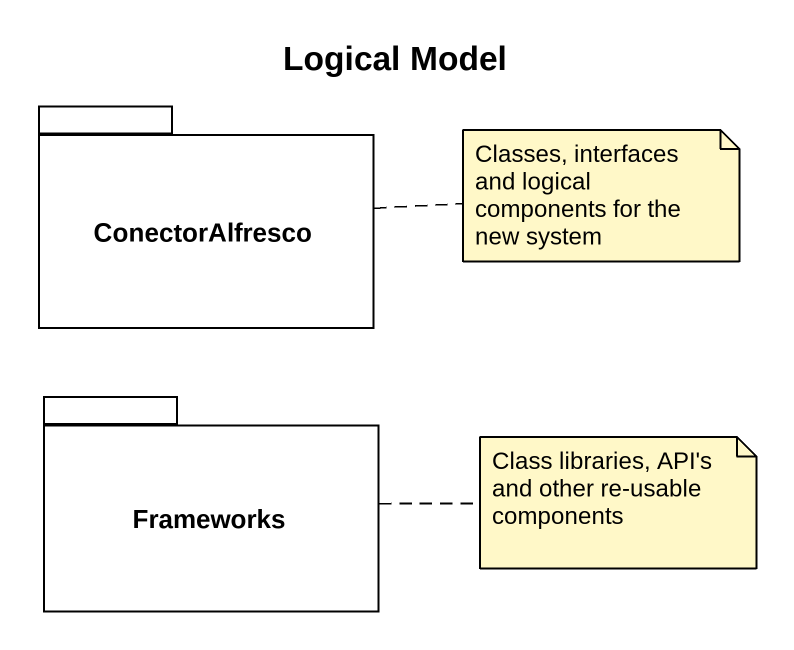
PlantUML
@startuml
title Logical Model
package ConectorAlfresco {
}
package Frameworks {
}
note right of ConectorAlfresco : Classes, interfaces and logical components for the new system
note right of Frameworks : Class libraries, API's and other re-usable components
@enduml
